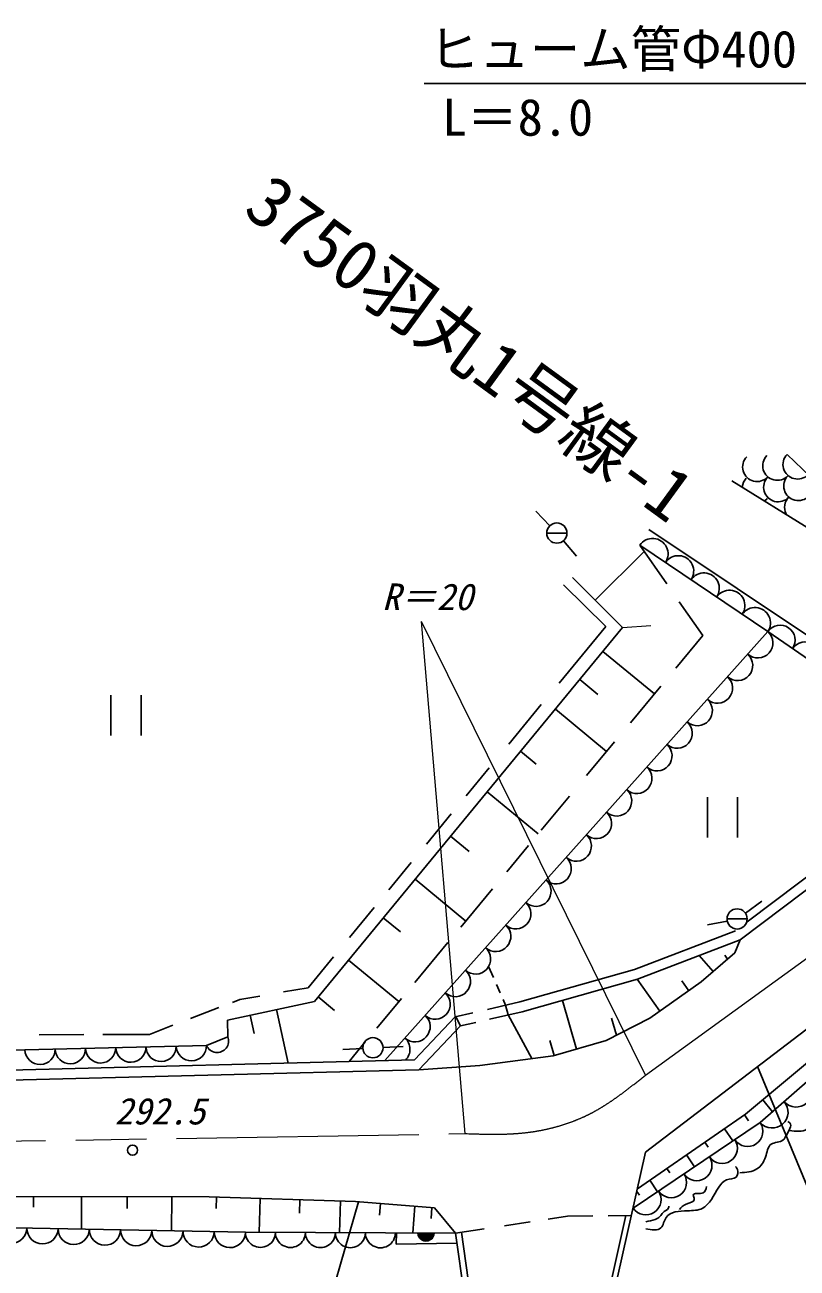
# Model space of a CAD drawing. Units: millimetres, scale not verified. Extents: x 40000 to 680000, y 20000 to 380000.
# Drawn here: x 88226 to 126499, y 246359 to 307988 of the extents above; entities that cross this region are included whole.
import ezdxf
from ezdxf.enums import TextEntityAlignment as Align

# ---------------------------------------------------------------- set-up
doc = ezdxf.new("R2010")
doc.units = ezdxf.units.MM
doc.header["$LTSCALE"] = 1000
doc.linetypes.add('CHAIN', pattern=[18.5, 12, -1.5, 3.5, -1.5])
for name, color, linetype, lineweight in [('M-BGD', 7, 'Continuous', 25), ('M-BMK', 2, 'CHAIN', 13), ('M-STR-HTXT', 7, 'Continuous', 13), ('M-STR-STR3', 7, 'Continuous', 25), ('M-STR-STRC', 7, 'Continuous', 25)]:
    doc.layers.add(name, color=color, linetype=linetype, lineweight=lineweight)
doc.styles.add('ＭＳ ゴシック', font='')
doc.styles.get('ＭＳ ゴシック').set_extended_font_data('MS Gothic')

msp = doc.modelspace()

# ---------------------------------------------------------------- linework, layer by layer
at = {"layer": 'M-BGD'}
for p, q in [((135370, 277661), (125998, 286698)), ((127219, 282942), (123260, 285380)), ((114247, 283154), (113557, 283874)), ((127970, 277080), (119143, 282973)), ((114092, 282796), (115092, 282796)), ((114917, 282414), (115567, 281654)), ((118918, 281885), (116487, 279469)), ((118703, 282194), (125050, 277913)), ((120039, 280279), (118703, 282194)), ((117848, 278109), (115364, 280592)), ((117015, 278172), (114923, 280227)), ((121825, 277717), (120658, 279392)), ((102573, 259584), (117848, 278109)), ((114702, 275364), (117015, 278172)), ((125050, 277913), (106062, 256647)), ((120480, 276098), (121825, 277717)), ((132358, 272893), (125050, 277913)), ((119424, 274826), (116876, 276931)), ((116621, 274791), (115722, 275531)), ((118238, 273397), (119745, 275213)), ((92490, 272769), (92490, 274769)), ((93990, 274769), (93990, 272769)), ((112206, 272335), (113819, 274292)), ((117047, 271963), (114516, 274068)), ((116058, 270772), (117455, 272455)), ((113569, 271340), (112793, 271979)), ((110098, 269776), (111242, 271164)), ((113657, 267884), (111140, 269974)), ((113816, 268072), (115220, 269763)), ((122050, 267700), (122050, 269700)), ((123550, 269700), (123550, 267700)), ((108126, 267381), (109361, 268880)), ((110251, 267005), (109323, 267770)), ((112104, 266011), (113182, 267309)), ((124025, 263521), (128737, 267076)), ((106259, 265116), (107367, 266460)), ((123683, 262636), (129046, 266683)), ((110074, 263566), (107563, 265636)), ((109825, 263266), (111398, 265160)), ((123937, 263954), (124747, 264544)), ((104307, 262745), (105533, 264234)), ((106845, 263024), (105990, 263728)), ((123037, 263564), (122057, 263374)), ((123024, 263668), (124024, 263668)), ((118438, 261165), (123438, 263078)), ((118595, 260690), (123683, 262636)), ((123411, 261985), (123683, 262636)), ((107547, 260523), (109196, 262509)), ((121745, 260543), (123411, 261985)), ((102260, 260261), (103518, 261788)), ((106758, 259573), (104259, 261629)), ((111446, 260771), (111210, 261311)), ((121637, 261854), (122342, 261060)), ((123054, 261677), (122911, 261879)), ((112754, 259553), (118438, 261165)), ((118988, 252100), (130460, 260886)), ((123945, 253986), (132469, 261135)), ((101042, 260049), (102260, 260261)), ((111777, 260013), (111597, 260425)), ((112879, 259069), (118595, 260690)), ((118576, 260685), (119699, 259103)), ((119206, 258755), (121745, 260543)), ((121132, 260111), (120788, 260596)), ((98263, 258655), (102573, 259584)), ((98512, 259530), (98883, 259673)), ((98883, 259673), (99865, 259844)), ((103572, 259131), (102754, 259804)), ((105661, 258252), (106890, 259731)), ((111149, 259183), (112754, 259553)), ((112049, 259391), (111924, 259677)), ((114867, 259633), (115564, 257217)), ((96440, 258732), (97840, 259271)), ((99589, 257996), (99393, 258899)), ((101272, 256525), (100698, 259180)), ((109557, 258815), (110434, 259018)), ((111249, 258693), (112879, 259069)), ((112182, 258908), (112049, 259391)), ((113359, 256745), (112182, 258908)), ((94406, 257948), (95566, 258395)), ((98280, 257832), (98263, 258655)), ((107535, 256684), (109557, 258815)), ((107755, 256190), (109816, 258362)), ((109816, 258362), (109585, 258822)), ((109816, 258362), (110569, 258536)), ((117032, 257638), (119206, 258755)), ((117544, 257901), (117300, 258748)), ((88936, 257926), (91149, 257935)), ((92088, 257939), (94406, 257948)), ((97228, 257403), (98280, 257832)), ((114461, 256901), (114248, 257642)), ((114412, 256887), (117032, 257638)), ((129402, 257722), (124672, 253573)), ((76222, 256897), (97228, 257403)), ((104977, 257254), (103977, 257204)), ((104291, 256602), (105098, 257573)), ((105977, 257304), (106977, 257344)), ((76228, 255891), (107535, 256684)), ((107755, 256190), (110776, 256399)), ((110776, 256399), (114412, 256887)), ((76241, 255391), (107755, 256190)), ((125277, 254103), (124796, 254699)), ((118583, 250294), (123945, 253986)), ((124090, 253664), (123895, 253951)), ((124672, 253573), (118368, 249336)), ((123317, 252662), (122906, 253270)), ((116753, 242130), (118988, 252100)), ((122098, 252355), (121932, 252599)), ((121416, 251384), (121023, 251974)), ((120187, 251084), (120041, 251298)), ((119575, 250147), (119191, 250712)), ((83546, 249923), (97356, 249894)), ((88655, 249375), (88655, 249912)), ((91037, 248296), (91037, 249907)), ((93298, 249318), (93298, 249903)), ((95497, 248207), (95513, 249898)), ((97356, 249894), (104605, 249665)), ((97706, 249322), (97722, 249883)), ((99836, 248132), (99885, 249814)), ((101837, 249076), (101856, 249752)), ((103817, 248117), (103866, 249688)), ((104605, 249665), (108530, 249350)), ((118679, 249970), (118552, 250157)), ((105804, 248988), (105848, 249565)), ((107457, 248104), (107557, 249428)), ((108355, 248814), (108397, 249361)), ((108530, 249350), (109564, 248096)), ((85233, 248411), (99158, 248134)), ((113268, 248655), (111990, 248462)), ((115116, 248934), (114162, 248790)), ((116376, 248949), (115116, 248934)), ((116476, 242125), (118010, 248970)), ((118287, 248973), (117138, 248959)), ((99158, 248134), (109564, 248096)), ((106623, 247548), (106646, 248107)), ((110992, 248312), (109564, 248096)), ((109564, 248096), (110421, 242015)), ((109865, 248142), (110727, 242020)), ((109634, 247604), (106623, 247548))]:
    msp.add_line(p, q, dxfattribs=at)
at = {"layer": 'M-BGD', "lineweight": 13}
msp.add_line((117848, 278109), (119247, 278217), dxfattribs=at)
at = {"layer": 'M-BGD'}
for centre, radius in [((114592, 282796), 500), ((123524, 263668), 500), ((105477, 257285), 500), ((93564, 252205), 250)]:
    msp.add_circle(centre, radius, dxfattribs=at)
for centre, radius, start, end in [((124519, 286074), 723, 136.04163, 316.04163), ((125519, 286135), 723, 136.04163, 316.04163), ((126518, 286196), 723, 136.04163, 316.04163), ((124499, 285013), 723, 136.04163, 174.07905), ((125560, 285070), 723, 136.04163, 316.04163), ((126560, 285131), 723, 136.04163, 316.04163), ((124499, 285013), 723, 301.49176, 316.04163), ((125540, 284009), 723, 136.04163, 150.03004), ((126602, 284066), 723, 136.04163, 205.3546), ((119338, 281766), 766, 325.99627, 145.99627), ((120607, 280910), 766, 325.99627, 145.99627), ((121876, 280053), 766, 325.99627, 145.99627), ((123146, 279197), 766, 325.99627, 145.99627), ((124415, 278341), 766, 325.99627, 145.99627), ((125659, 277494), 739, 325.52071, 145.52071), ((124550, 277353), 750, 228.2397, 48.2397), ((126877, 276658), 739, 325.52071, 145.52071), ((123551, 276234), 750, 228.2397, 48.2397), ((122551, 275115), 750, 228.2397, 48.2397), ((121552, 273995), 750, 228.2397, 48.2397), ((120553, 272876), 750, 228.2397, 48.2397), ((119553, 271757), 750, 228.2397, 48.2397), ((118554, 270638), 750, 228.2397, 48.2397), ((117555, 269518), 750, 228.2397, 48.2397), ((116555, 268399), 750, 228.2397, 48.2397), ((115556, 267280), 750, 228.2397, 48.2397), ((114557, 266160), 750, 228.2397, 48.2397), ((113557, 265041), 750, 228.2397, 48.2397), ((112558, 263922), 750, 228.2397, 48.2397), ((111559, 262803), 750, 228.2397, 48.2397), ((110559, 261683), 750, 228.2397, 48.2397), ((109560, 260564), 750, 228.2397, 48.2397), ((108561, 259445), 750, 228.2397, 48.2397), ((107561, 258326), 750, 228.2397, 48.2397), ((97754, 257617), 568, 202.15536, 22.15536), ((106562, 257206), 750, 314.66278, 48.2397), ((88976, 257204), 750, 181.38151, 1.38151), ((90476, 257240), 750, 181.38151, 1.38151), ((91976, 257277), 750, 181.38151, 1.38151), ((93477, 257313), 750, 181.38151, 1.38151), ((94977, 257349), 750, 181.38151, 1.38151), ((96478, 257385), 750, 181.38151, 1.38151), ((126446, 255129), 786, 221.25701, 41.25701), ((125263, 254091), 786, 221.25701, 41.25701), ((124042, 253149), 760, 213.9047, 33.9047), ((122781, 252302), 760, 213.9047, 33.9047), ((121520, 251454), 760, 213.9047, 33.9047), ((120260, 250607), 760, 213.9047, 33.9047), ((118999, 249760), 760, 213.9047, 33.9047), ((87554, 248365), 774, 178.86107, 358.86107), ((89101, 248334), 774, 178.86107, 358.86107), ((90648, 248303), 774, 178.86107, 358.86107), ((92196, 248272), 774, 178.86107, 358.86107), ((93743, 248242), 774, 178.86107, 358.86107), ((95290, 248211), 774, 178.86107, 358.86107), ((96837, 248180), 774, 178.86107, 358.86107), ((98385, 248149), 774, 178.86107, 358.86107), ((99902, 248131), 743, 179.79233, 359.79233), ((101388, 248126), 743, 179.79233, 359.79233), ((102875, 248121), 743, 179.79233, 359.79233), ((104361, 248115), 743, 179.79233, 359.79233), ((105848, 248110), 743, 179.79233, 359.79233), ((108105, 248102), 400, 179.79233, 359.79233), ((108105, 248102), 400, 179.79233, 359.79233), ((108105, 248102), 350, 179.79233, 359.79233), ((108105, 248102), 300, 179.79233, 359.79233), ((108105, 248102), 250, 179.79233, 359.79233), ((108105, 248102), 200, 179.79233, 359.79233), ((108105, 248102), 150, 179.79233, 359.79233), ((108105, 248102), 100, 179.79233, 359.79233), ((108105, 248102), 50, 179.79233, 359.79233)]:
    msp.add_arc(centre, radius, start, end, dxfattribs=at)
for points, knots in [([(126109, 253183), (126440, 253139), (126771, 253094), (126981, 253254), (127123, 253363), (127209, 253566), (127311, 253749), (127437, 253976), (127586, 254170), (127758, 254338), (127872, 254449), (127996, 254548), (128159, 254620), (128331, 254697), (128546, 254744), (128606, 254880), (128647, 254972), (128616, 255107), (128606, 255233), (128591, 255436), (128634, 255617), (128677, 255798)], [0, 0, 0, 0, 1, 1, 1, 2, 2, 2, 3, 3, 3, 4, 4, 4, 5, 5, 5, 6, 6, 6, 7, 7, 7, 7]), ([(123659, 251087), (123966, 251106), (124273, 251126), (124507, 251275), (124702, 251399), (124847, 251613), (124931, 251864), (125012, 252105), (125038, 252380), (125214, 252500), (125372, 252608), (125652, 252591), (125803, 252712), (125872, 252768), (125914, 252852), (125968, 252948), (126087, 253158), (126264, 253419), (126133, 253560), (126108, 253587), (126073, 253609), (126038, 253631)], [0, 0, 0, 0, 1, 1, 1, 2, 2, 2, 3, 3, 3, 4, 4, 4, 5, 5, 5, 6, 6, 6, 7, 7, 7, 7]), ([(118994, 248307), (119293, 248253), (119592, 248200), (119748, 248354), (119868, 248472), (119903, 248712), (120007, 248872), (120207, 249178), (120657, 249189), (121067, 249202), (121341, 249210), (121595, 249220), (121798, 249320), (122165, 249501), (122359, 249979), (122622, 250380), (122724, 250534), (122835, 250677), (122999, 250733), (123155, 250787), (123359, 250763), (123470, 250874), (123557, 250961), (123589, 251131), (123541, 251251), (123520, 251305), (123483, 251349), (123447, 251393)], [0, 0, 0, 0, 1, 1, 1, 2, 2, 2, 3, 3, 3, 4, 4, 4, 5, 5, 5, 6, 6, 6, 7, 7, 7, 8, 8, 8, 9, 9, 9, 9]), ([(120667, 249272), (120757, 249371), (120848, 249469), (120997, 249532), (121162, 249601), (121398, 249625), (121397, 249767), (121397, 249834), (121345, 249926), (121350, 249979), (121362, 250105), (121688, 250021), (121845, 250097), (121952, 250149), (121981, 250276), (122010, 250403)], [0, 0, 0, 0, 1, 1, 1, 2, 2, 2, 3, 3, 3, 4, 4, 4, 5, 5, 5, 5]), ([(118994, 248660), (119152, 248690), (119310, 248720), (119465, 248778), (119553, 248811), (119640, 248852), (119701, 248919), (119753, 248976), (119786, 249051), (119842, 249108), (119931, 249195), (120078, 249236), (120125, 249343), (120137, 249371), (120143, 249404), (120149, 249437)], [0, 0, 0, 0, 1, 1, 1, 2, 2, 2, 3, 3, 3, 4, 4, 4, 5, 5, 5, 5])]:
    msp.add_open_spline(points, degree=3, knots=knots, dxfattribs=at)
at = {"layer": 'M-BMK'}
for p, q in [((118984, 255930), (151938, 279807)), ((77249, 252488), (110049, 253029))]:
    msp.add_line(p, q, dxfattribs=at)
msp.add_open_spline([(110049, 253029), (111050, 252996), (112052, 252962), (113050, 253076), (114155, 253202), (115256, 253511), (116242, 254015), (117233, 254521), (118108, 255226), (118984, 255930)], degree=3, knots=[0, 0, 0, 0, 1, 1, 1, 2, 2, 2, 3, 3, 3, 3], dxfattribs=at)
at = {"layer": 'M-STR-HTXT'}
for p in [(110049, 253029), (118984, 255930)]:
    msp.add_line(p, (107875, 278406), dxfattribs=at)
at = {"layer": 'M-STR-STR3'}
msp.add_line((108017, 305082), (127397, 305082), dxfattribs=at)
at = {"layer": 'M-STR-STRC'}
for p, q in [((134007, 233434), (124539, 256351)), ((98124, 226721), (104757, 249653))]:
    msp.add_line(p, q, dxfattribs=at)

# ---------------------------------------------------------------- texts
at = {"layer": 'M-BGD', "style": 'ＭＳ ゴシック', "oblique": 15}
msp.add_text('292.5', height=1320, dxfattribs=at).set_placement((92675, 254141), align=Align.MIDDLE_LEFT)
at = {"layer": 'M-STR-HTXT', "style": 'ＭＳ ゴシック'}
msp.add_text('3750羽丸1号線-1', height=2566, rotation=323.883, dxfattribs=at).set_placement((99710, 299701), align=Align.MIDDLE_LEFT)
at = {"layer": 'M-STR-HTXT', "style": 'ＭＳ ゴシック', "oblique": 15}
msp.add_text('R＝20', height=1320, dxfattribs=at).set_placement((105932, 279637), align=Align.MIDDLE_LEFT)
at = {"layer": 'M-STR-STR3', "style": 'ＭＳ ゴシック'}
for s, p in [('ヒューム管Φ400', (108247, 306792)), ('L＝8.0', (108903, 303410))]:
    msp.add_text(s, height=1833, dxfattribs=at).set_placement(p, align=Align.MIDDLE_LEFT)

doc.saveas('drawing.dxf')
